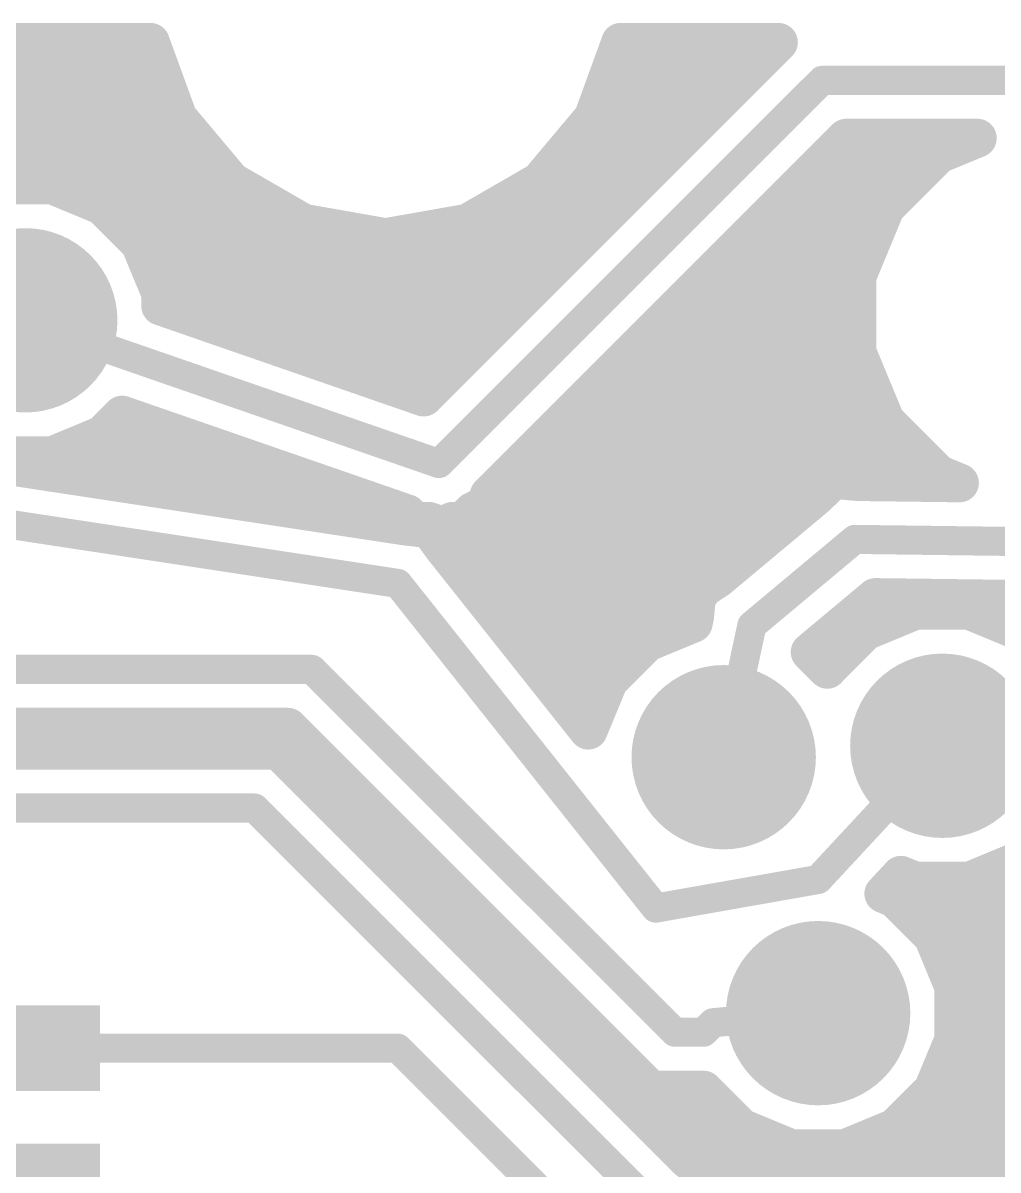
# Model space of a CAD drawing. Extents: x -40.6 to 40.6, y -25.6 to 25.6.
# Drawn here: x -32.63 to -22.42, y 13.56 to 25.57 of the extents above; entities that cross this region are included whole.
import ezdxf

# ---------------------------------------------------------------- set-up
doc = ezdxf.new("R2010")
doc.units = 0
doc.layers.add('1', color=22, linetype='CONTINUOUS')
doc.layers.add('18', color=82, linetype='CONTINUOUS')

# ---------------------------------------------------------------- blocks, each defined once
blk = doc.blocks.new('RECT')
blk.add_solid([(-0.5, -0.5), (0.5, -0.5), (-0.5, 0.5), (0.5, 0.5)])
blk = doc.blocks.new('ROUNDV')
at = {"const_width": 0.5}
blk.add_lwpolyline([(0, -0.25, 1), (0, 0.25, 1), (0, -0.25)], format="xyb", dxfattribs=at)

msp = doc.modelspace()

# ---------------------------------------------------------------- linework, layer by layer
at = {"layer": '1'}
for points, const_width in [([(-38.5318, 25.3659), (-31.2906, 25.3659)], 0.4064), ([(-31.2906, 25.3659), (-31.0033, 24.5765)], 0.4064), ([(-26.6547, 24.5765), (-26.3674, 25.3659)], 0.4064), ([(-26.3674, 25.3659), (-24.7157, 25.3659)], 0.4064), ([(-24.7157, 25.3659), (-24.8626, 25.219)], 0.4064), ([(-38.9094, 25.1968), (-31.2291, 25.1968)], 0.4064), ([(-24.8626, 25.219), (-28.4303, 21.6513)], 0.4064), ([(-26.4289, 25.1968), (-24.8848, 25.1968)], 0.4064), ([(-24.8626, 25.219), (-24.8626, 25.219)], 0.4064), ([(-28.2702, 20.955), (-24.257, 24.9682)], 0.3048), ([(-24.257, 24.9682), (-19.0246, 24.9682)], 0.3048), ([(-37.7338, 24.7904), (-31.0811, 24.7904)], 0.4064), ([(-26.5769, 24.7904), (-25.2912, 24.7904)], 0.4064), ([(-31.0033, 24.5765), (-31.0033, 24.5765)], 0.4064), ([(-31.0033, 24.5765), (-30.4428, 23.9085)], 0.4064), ([(-27.2152, 23.9085), (-26.6547, 24.5765)], 0.4064), ([(-26.6547, 24.5765), (-26.6547, 24.5765)], 0.4064), ([(-37.2705, 24.384), (-30.8418, 24.384)], 0.4064), ([(-27.7435, 20.6252), (-24.0062, 24.3626)], 0.4064), ([(-26.8162, 24.384), (-25.6976, 24.384)], 0.4064), ([(-24.0062, 24.3626), (-22.6337, 24.3626)], 0.4064), ([(-22.6337, 24.3626), (-23.0384, 24.195)], 0.4064), ([(-23.0384, 24.195), (-23.5946, 23.6388)], 0.4064), ([(-37.084, 23.9776), (-30.5008, 23.9776)], 0.4064), ([(-27.1572, 23.9776), (-26.104, 23.9776)], 0.4064), ([(-24.3912, 23.9776), (-23.2558, 23.9776)], 0.4064), ([(-32.3189, 23.8734), (-32.8831, 23.8734)], 0.4064), ([(-31.7975, 23.6575), (-32.3189, 23.8734)], 0.4064), ([(-30.4428, 23.9085), (-30.4428, 23.9085)], 0.4064), ([(-30.4428, 23.9085), (-30.4428, 23.9085)], 0.4064), ([(-30.4428, 23.9085), (-29.6877, 23.4726)], 0.4064), ([(-27.9703, 23.4726), (-27.2152, 23.9085)], 0.4064), ([(-27.2152, 23.9085), (-27.2152, 23.9085)], 0.4064), ([(-31.3985, 23.2585), (-31.7975, 23.6575)], 0.4064), ([(-23.5946, 23.6388), (-23.8956, 22.9121)], 0.4064), ([(-31.7113, 23.5712), (-29.8585, 23.5712)], 0.4064), ([(-29.6877, 23.4726), (-29.6877, 23.4726)], 0.4064), ([(-29.6877, 23.4726), (-28.829, 23.3212)], 0.4064), ([(-28.829, 23.3212), (-27.9703, 23.4726)], 0.4064), ([(-27.9703, 23.4726), (-27.9703, 23.4726)], 0.4064), ([(-27.7995, 23.5712), (-26.5104, 23.5712)], 0.4064), ([(-24.7976, 23.5712), (-23.6226, 23.5712)], 0.4064), ([(-31.1826, 22.7371), (-31.3985, 23.2585)], 0.4064), ([(-28.829, 23.3212), (-28.829, 23.3212)], 0.4064), ([(-31.3597, 23.1648), (-26.9168, 23.1648)], 0.4064), ([(-25.204, 23.1648), (-23.7909, 23.1648)], 0.4064), ([(-23.8956, 22.9121), (-23.8956, 22.1255)], 0.4064), ([(-31.1914, 22.7584), (-27.3232, 22.7584)], 0.4064), ([(-25.6104, 22.7584), (-23.8956, 22.7584)], 0.4064), ([(-31.1826, 22.6046), (-31.1826, 22.7371)], 0.4064), ([(-28.4303, 21.6513), (-31.1826, 22.6046)], 0.4064), ([(-32.601, 22.455), (-28.2702, 20.955)], 0.3048), ([(-30.4532, 22.352), (-27.7296, 22.352)], 0.4064), ([(-26.0168, 22.352), (-23.8956, 22.352)], 0.4064), ([(-23.8956, 22.1255), (-23.5946, 21.3988)], 0.4064), ([(-29.2799, 21.9456), (-28.136, 21.9456)], 0.4064), ([(-26.4232, 21.9456), (-23.8211, 21.9456)], 0.4064), ([(-26.8296, 21.5392), (-23.6527, 21.5392)], 0.4064), ([(-31.7975, 21.2525), (-31.5871, 21.4629)], 0.4064), ([(-31.5871, 21.4629), (-28.6, 20.4283)], 0.4064), ([(-23.5946, 21.3988), (-23.0384, 20.8426)], 0.4064), ([(-32.3189, 21.0366), (-31.7975, 21.2525)], 0.4064), ([(-32.0866, 21.1328), (-30.6339, 21.1328)], 0.4064), ([(-27.236, 21.1328), (-23.3286, 21.1328)], 0.4064), ([(-28.6199, 20.3004), (-32.99, 20.9654)], 0.4064), ([(-32.8831, 21.0366), (-32.3189, 21.0366)], 0.4064), ([(-23.0384, 20.8426), (-22.8206, 20.7524)], 0.4064), ([(-31.4195, 20.7264), (-29.4606, 20.7264)], 0.4064), ([(-27.6424, 20.7264), (-24.2041, 20.7264)], 0.4064), ([(-24.1595, 20.7698), (-24.3227, 20.6109)], 0.4064), ([(-24.1329, 20.7695), (-24.1595, 20.7698)], 0.4064), ([(-24.1125, 20.7865), (-24.1329, 20.7695)], 0.4064), ([(-23.8856, 20.7662), (-24.1125, 20.7865)], 0.4064), ([(-22.8206, 20.7524), (-23.8856, 20.7662)], 0.4064), ([(-27.7801, 20.5198), (-27.7435, 20.6252)], 0.4064), ([(-24.3227, 20.6109), (-25.3534, 19.7494)], 0.4064), ([(-27.914, 20.4547), (-27.7801, 20.5198)], 0.4064), ([(-33.3, 20.4), (-28.7, 19.7)], 0.3048), ([(-28.6, 20.4283), (-28.521, 20.3494)], 0.4064), ([(-28.521, 20.3494), (-28.3721, 20.3494)], 0.4064), ([(-28.3721, 20.3494), (-28.2314, 20.3007)], 0.4064), ([(-28.2314, 20.3007), (-28.131, 20.3494)], 0.4064), ([(-28.131, 20.3494), (-28.0194, 20.3494)], 0.4064), ([(-28.0194, 20.3494), (-27.914, 20.4547)], 0.4064), ([(-28.7488, 20.32), (-28.2872, 20.32)], 0.4064), ([(-28.3817, 20.2731), (-28.6199, 20.3004)], 0.4064), ([(-28.3737, 20.2629), (-28.3817, 20.2731)], 0.4064), ([(-28.3609, 20.261), (-28.3737, 20.2629)], 0.4064), ([(-28.2188, 20.0679), (-28.3609, 20.261)], 0.4064), ([(-28.1915, 20.32), (-24.6707, 20.32)], 0.4064), ([(-23.9166, 20.161), (-24.9934, 19.261)], 0.3048), ([(-16.6116, 20.066), (-23.9166, 20.161)], 0.3048), ([(-26.7066, 18.1636), (-28.2188, 20.0679)], 0.4064), ([(-28.0963, 19.9136), (-25.1569, 19.9136)], 0.4064), ([(-25.3534, 19.7494), (-25.533, 19.6332)], 0.4064), ([(-28.7, 19.7), (-26, 16.3)], 0.3048), ([(-25.533, 19.6332), (-25.5418, 19.5919)], 0.4064), ([(-27.7736, 19.5072), (-25.5794, 19.5072)], 0.4064), ([(-25.5742, 19.5648), (-25.5933, 19.3518)], 0.4064), ([(-25.5418, 19.5919), (-25.5742, 19.5648)], 0.4064), ([(-24.384, 18.9811), (-23.7003, 19.5525)], 0.4064), ([(-23.7545, 19.5072), (-20.214, 19.5072)], 0.4064), ([(-23.7003, 19.5525), (-16.8657, 19.4637)], 0.4064), ([(-23.2821, 19.4184), (-23.8035, 19.2025)], 0.4064), ([(-22.7179, 19.4184), (-23.2821, 19.4184)], 0.4064), ([(-22.1965, 19.2025), (-22.7179, 19.4184)], 0.4064), ([(-25.608, 19.283), (-26.0923, 19.0825)], 0.4064), ([(-25.5933, 19.3518), (-25.608, 19.283)], 0.4064), ([(-24.9934, 19.261), (-25.2078, 18.261)], 0.3048), ([(-23.8035, 19.2025), (-24.2025, 18.8035)], 0.4064), ([(-27.4508, 19.1008), (-26.048, 19.1008)], 0.4064), ([(-26.0923, 19.0825), (-26.4913, 18.6835)], 0.4064), ([(-24.2408, 19.1008), (-23.9051, 19.1008)], 0.4064), ([(-24.2036, 18.8007), (-24.384, 18.9811)], 0.4064), ([(-24.2025, 18.8035), (-24.2036, 18.8007)], 0.4064), ([(-29.6, 18.8), (-35.9, 18.8)], 0.3048), ([(-25.8, 15), (-29.6, 18.8)], 0.3048), ([(-27.1281, 18.6944), (-26.4803, 18.6944)], 0.4064), ([(-26.4913, 18.6835), (-26.7066, 18.1636)], 0.4064), ([(-35.6491, 18.1944), (-29.8508, 18.1944)], 0.4064), ([(-29.8508, 18.1944), (-26.0508, 14.3944)], 0.4064), ([(-26.8054, 18.288), (-26.6551, 18.288)], 0.4064), ([(-25.2078, 18.261), (-25.2888, 17.88)], 0.3048), ([(-29.7856, 18), (-35.4, 18)], 0.3048), ([(-29.9498, 17.9538), (-34.3884, 17.9538)], 0.4064), ([(-29.595, 17.599), (-29.9498, 17.9538)], 0.4064), ([(-27.3304, 15.5448), (-29.7856, 18)], 0.3048), ([(-23, 18), (-24.3, 16.6)], 0.3048), ([(-29.8776, 17.8816), (-29.538, 17.8816)], 0.4064), ([(-29.137, 17.141), (-29.595, 17.599)], 0.4064), ([(-29.4712, 17.4752), (-29.1316, 17.4752)], 0.4064), ([(-30.2006, 17.3482), (-34.1376, 17.3482)], 0.3048), ([(-29.3878, 16.5354), (-30.2006, 17.3482)], 0.3048), ([(-28.8575, 16.8616), (-29.137, 17.141)], 0.4064), ([(-29.0648, 17.0688), (-28.7252, 17.0688)], 0.4064), ([(-25.6572, 13.6612), (-28.8575, 16.8616)], 0.4064), ([(-22.7179, 16.5816), (-22.1965, 16.7975)], 0.4064), ([(-28.6584, 16.6624), (-28.3188, 16.6624)], 0.4064), ([(-23.6124, 16.4505), (-23.4327, 16.644)], 0.4064), ([(-23.4327, 16.644), (-23.2821, 16.5816)], 0.4064), ([(-22.5228, 16.6624), (-19.9316, 16.6624)], 0.4064), ([(-24.3, 16.6), (-26, 16.3)], 0.3048), ([(-23.2821, 16.5816), (-22.7179, 16.5816)], 0.4064), ([(-29.1084, 16.256), (-29.3878, 16.5354)], 0.3048), ([(-23.4965, 16.4025), (-23.6124, 16.4505)], 0.4064), ([(-23.0975, 16.0035), (-23.4965, 16.4025)], 0.4064), ([(-28.252, 16.256), (-27.9124, 16.256)], 0.4064), ([(-23.3501, 16.256), (-19.8848, 16.256)], 0.4064), ([(-29.1084, 16.256), (-25.908, 13.0556)], 0.3048), ([(-22.8816, 15.4821), (-23.0975, 16.0035)], 0.4064), ([(-27.8456, 15.8496), (-27.506, 15.8496)], 0.4064), ([(-23.0338, 15.8496), (-19.531, 15.8496)], 0.4064), ([(-27.4392, 15.4432), (-27.0996, 15.4432)], 0.4064), ([(-26.8224, 15.0368), (-27.3304, 15.5448)], 0.3048), ([(-22.8816, 14.9179), (-22.8816, 15.4821)], 0.4064), ([(-22.8816, 15.4432), (-14.6265, 15.4432)], 0.4064), ([(-24.3, 15.2), (-25.4, 15.1)], 0.3048), ([(-27.0328, 15.0368), (-26.6932, 15.0368)], 0.4064), ([(-25.5524, 13.7668), (-26.8224, 15.0368)], 0.3048), ([(-25.5, 15), (-25.8, 15)], 0.3048), ([(-25.4, 15.1), (-25.5, 15)], 0.3048), ([(-22.8816, 15.0368), (-14.6195, 15.0368)], 0.4064), ([(-23.0975, 14.3965), (-22.8816, 14.9179)], 0.4064), ([(-32.342, 14.7574), (-32.4178, 14.8332)], 0.3048), ([(-32.2834, 14.7574), (-32.342, 14.7574)], 0.3048), ([(-32.2072, 14.8336), (-32.2834, 14.7574)], 0.3048), ([(-29.4894, 14.8336), (-32.2072, 14.8336)], 0.3048), ([(-29.4894, 14.8336), (-29.1592, 14.8336)], 0.3048), ([(-29.1592, 14.8336), (-28.702, 14.8336)], 0.3048), ([(-28.702, 14.8336), (-28.6004, 14.732)], 0.3048), ([(-26.2128, 12.3444), (-28.6004, 14.732)], 0.3048), ([(-26.6264, 14.6304), (-26.2868, 14.6304)], 0.4064), ([(-23.0007, 14.6304), (-14.6126, 14.6304)], 0.4064), ([(-26.0508, 14.3944), (-25.5003, 14.3944)], 0.4064), ([(-25.5003, 14.3944), (-25.1035, 13.9975)], 0.4064), ([(-23.4965, 13.9975), (-23.0975, 14.3965)], 0.4064), ([(-26.22, 14.224), (-25.3299, 14.224)], 0.4064), ([(-23.2701, 14.224), (-14.6056, 14.224)], 0.4064), ([(-25.1035, 13.9975), (-24.5821, 13.7816)], 0.4064), ([(-24.0179, 13.7816), (-23.4965, 13.9975)], 0.4064), ([(-25.8136, 13.8176), (-24.6691, 13.8176)], 0.4064), ([(-24.5821, 13.7816), (-24.0179, 13.7816)], 0.4064), ([(-23.931, 13.8176), (-14.5987, 13.8176)], 0.4064), ([(-19.0023, 13.6612), (-25.6572, 13.6612)], 0.4064), ([(-25.5524, 13.7668), (-19.8374, 13.7668)], 0.3048)]:
    msp.add_lwpolyline(points, dxfattribs=dict(at, const_width=const_width))
for points, const_width in [([(-31.1951, 25.4006, 1), (-31.3861, 25.3312)], 0.2032), ([(-31.2906, 25.2643, 1), (-31.2906, 25.4675)], 0.2032), ([(-26.3674, 25.4675, 1), (-26.3674, 25.2643)], 0.2032), ([(-26.2719, 25.3312, 1), (-26.4629, 25.4006)], 0.2032), ([(-24.6439, 25.2941, 1), (-24.7876, 25.4377)], 0.2032), ([(-24.7157, 25.2643, 1), (-24.7157, 25.4675)], 0.2032), ([(-31.2291, 25.0952, 1), (-31.2291, 25.2984)], 0.2032), ([(-26.4289, 25.2984, 1), (-26.4289, 25.0952)], 0.2032), ([(-24.761, 25.219, 1), (-24.9642, 25.219)], 0.2032), ([(-24.9344, 25.2909, 1), (-24.7908, 25.1472)], 0.2032), ([(-24.7908, 25.1472, 1), (-24.9344, 25.2909)], 0.2032), ([(-24.8848, 25.0952, 1), (-24.8848, 25.2984)], 0.2032), ([(-24.9642, 25.219, 1), (-24.761, 25.219)], 0.2032), ([(-24.257, 25.0444, 1), (-24.257, 24.892)], 0.1524), ([(-24.2031, 24.9143, 1), (-24.3109, 25.0221)], 0.1524), ([(-31.0811, 24.6888, 1), (-31.0811, 24.892)], 0.2032), ([(-26.5769, 24.892, 1), (-26.5769, 24.6888)], 0.2032), ([(-25.2912, 24.6888, 1), (-25.2912, 24.892)], 0.2032), ([(-30.9017, 24.5765, 1), (-31.1049, 24.5765)], 0.2032), ([(-30.9254, 24.6418, 1), (-31.0811, 24.5112)], 0.2032), ([(-26.5531, 24.5765, 1), (-26.7563, 24.5765)], 0.2032), ([(-26.5769, 24.5112, 1), (-26.7325, 24.6418)], 0.2032), ([(-31.1049, 24.5765, 1), (-30.9017, 24.5765)], 0.2032), ([(-31.0988, 24.5417, 1), (-30.9078, 24.6112)], 0.2032), ([(-26.7502, 24.6112, 1), (-26.5592, 24.5417)], 0.2032), ([(-26.7563, 24.5765, 1), (-26.5531, 24.5765)], 0.2032), ([(-30.8418, 24.2824, 1), (-30.8418, 24.4856)], 0.2032), ([(-26.8162, 24.4856, 1), (-26.8162, 24.2824)], 0.2032), ([(-25.6976, 24.2824, 1), (-25.6976, 24.4856)], 0.2032), ([(-24.0062, 24.4642, 1), (-24.0062, 24.261)], 0.2032), ([(-23.9343, 24.2908, 1), (-24.078, 24.4344)], 0.2032), ([(-22.5948, 24.2687, 1), (-22.6726, 24.4565)], 0.2032), ([(-22.6337, 24.261, 1), (-22.6337, 24.4642)], 0.2032), ([(-23.0773, 24.2889, 1), (-22.9995, 24.1011)], 0.2032), ([(-22.9665, 24.1231, 1), (-23.1102, 24.2668)], 0.2032), ([(-30.5008, 23.876, 1), (-30.5008, 24.0792)], 0.2032), ([(-27.1572, 24.0792, 1), (-27.1572, 23.876)], 0.2032), ([(-26.104, 23.876, 1), (-26.104, 24.0792)], 0.2032), ([(-24.3912, 24.0792, 1), (-24.3912, 23.876)], 0.2032), ([(-23.2558, 23.876, 1), (-23.2558, 24.0792)], 0.2032), ([(-32.28, 23.9673, 1), (-32.3577, 23.7795)], 0.2032), ([(-32.3189, 23.7718, 1), (-32.3189, 23.975)], 0.2032), ([(-30.3412, 23.9085, 1), (-30.5444, 23.9085)], 0.2032), ([(-30.4428, 24.0101, 1), (-30.4428, 23.8069)], 0.2032), ([(-30.392, 23.9965, 1), (-30.4936, 23.8205)], 0.2032), ([(-30.5206, 23.8432, 1), (-30.365, 23.9738)], 0.2032), ([(-30.4428, 23.8069, 1), (-30.4428, 24.0101)], 0.2032), ([(-27.2152, 24.0101, 1), (-27.2152, 23.8069)], 0.2032), ([(-27.293, 23.9738, 1), (-27.1374, 23.8432)], 0.2032), ([(-27.1644, 23.8205, 1), (-27.266, 23.9965)], 0.2032), ([(-27.2152, 23.8069, 1), (-27.2152, 24.0101)], 0.2032), ([(-30.5444, 23.9085, 1), (-30.3412, 23.9085)], 0.2032), ([(-31.7257, 23.7293, 1), (-31.8694, 23.5856)], 0.2032), ([(-31.8364, 23.5636, 1), (-31.7587, 23.7513)], 0.2032), ([(-23.6664, 23.7106, 1), (-23.5227, 23.5669)], 0.2032), ([(-23.5007, 23.5999, 1), (-23.6885, 23.6777)], 0.2032), ([(-31.7113, 23.6728, 1), (-31.7113, 23.4696)], 0.2032), ([(-29.8585, 23.4696, 1), (-29.8585, 23.6728)], 0.2032), ([(-29.6877, 23.5742, 1), (-29.6877, 23.371)], 0.2032), ([(-29.67, 23.5726, 1), (-29.7053, 23.3725)], 0.2032), ([(-29.6877, 23.371, 1), (-29.6877, 23.5742)], 0.2032), ([(-27.9703, 23.5742, 1), (-27.9703, 23.371)], 0.2032), ([(-27.9527, 23.3725, 1), (-27.988, 23.5726)], 0.2032), ([(-27.9703, 23.371, 1), (-27.9703, 23.5742)], 0.2032), ([(-27.7995, 23.6728, 1), (-27.7995, 23.4696)], 0.2032), ([(-26.5104, 23.4696, 1), (-26.5104, 23.6728)], 0.2032), ([(-24.7976, 23.6728, 1), (-24.7976, 23.4696)], 0.2032), ([(-23.6226, 23.4696, 1), (-23.6226, 23.6728)], 0.2032), ([(-29.7385, 23.3846, 1), (-29.6369, 23.5606)], 0.2032), ([(-28.0211, 23.5606, 1), (-27.9195, 23.3846)], 0.2032), ([(-31.3047, 23.2973, 1), (-31.4924, 23.2196)], 0.2032), ([(-31.4704, 23.1866, 1), (-31.3267, 23.3303)], 0.2032), ([(-28.829, 23.4228, 1), (-28.829, 23.2196)], 0.2032), ([(-28.8466, 23.4212, 1), (-28.8114, 23.2211)], 0.2032), ([(-28.8466, 23.2211, 1), (-28.8114, 23.4212)], 0.2032), ([(-28.829, 23.2196, 1), (-28.829, 23.4228)], 0.2032), ([(-31.3597, 23.2664, 1), (-31.3597, 23.0632)], 0.2032), ([(-26.9168, 23.0632, 1), (-26.9168, 23.2664)], 0.2032), ([(-25.204, 23.2664, 1), (-25.204, 23.0632)], 0.2032), ([(-23.7909, 23.0632, 1), (-23.7909, 23.2664)], 0.2032), ([(-23.794, 22.9121, 1), (-23.9972, 22.9121)], 0.2032), ([(-31.1914, 22.86, 1), (-31.1914, 22.6568)], 0.2032), ([(-27.3232, 22.6568, 1), (-27.3232, 22.86)], 0.2032), ([(-25.6104, 22.86, 1), (-25.6104, 22.6568)], 0.2032), ([(-23.9895, 22.951, 1), (-23.8017, 22.8732)], 0.2032), ([(-23.8956, 22.6568, 1), (-23.8956, 22.86)], 0.2032), ([(-31.081, 22.7371, 1), (-31.2842, 22.7371)], 0.2032), ([(-31.2765, 22.6983, 1), (-31.0887, 22.776)], 0.2032), ([(-31.1493, 22.7006, 1), (-31.2159, 22.5086)], 0.2032), ([(-31.2842, 22.6046, 1), (-31.081, 22.6046)], 0.2032), ([(-32.5761, 22.527, 1), (-32.6259, 22.383)], 0.1524), ([(-30.4532, 22.4536, 1), (-30.4532, 22.2504)], 0.2032), ([(-27.7296, 22.2504, 1), (-27.7296, 22.4536)], 0.2032), ([(-26.0168, 22.4536, 1), (-26.0168, 22.2504)], 0.2032), ([(-23.8956, 22.2504, 1), (-23.8956, 22.4536)], 0.2032), ([(-23.8017, 22.1644, 1), (-23.9895, 22.0866)], 0.2032), ([(-23.9972, 22.1255, 1), (-23.794, 22.1255)], 0.2032), ([(-29.2799, 22.0472, 1), (-29.2799, 21.844)], 0.2032), ([(-28.136, 21.844, 1), (-28.136, 22.0472)], 0.2032), ([(-26.4232, 22.0472, 1), (-26.4232, 21.844)], 0.2032), ([(-23.8211, 21.844, 1), (-23.8211, 22.0472)], 0.2032), ([(-28.5021, 21.7232, 1), (-28.3585, 21.5795)], 0.2032), ([(-28.4636, 21.5553, 1), (-28.397, 21.7473)], 0.2032), ([(-26.8296, 21.6408, 1), (-26.8296, 21.4376)], 0.2032), ([(-23.6527, 21.4376, 1), (-23.6527, 21.6408)], 0.2032), ([(-31.5539, 21.559, 1), (-31.6204, 21.3669)], 0.2032), ([(-31.5153, 21.3911, 1), (-31.659, 21.5348)], 0.2032), ([(-23.5227, 21.4706, 1), (-23.6664, 21.327)], 0.2032), ([(-23.6885, 21.3599, 1), (-23.5007, 21.4377)], 0.2032), ([(-31.8694, 21.3244, 1), (-31.7257, 21.1807)], 0.2032), ([(-31.7587, 21.1587, 1), (-31.8364, 21.3464)], 0.2032), ([(-32.0866, 21.2344, 1), (-32.0866, 21.0312)], 0.2032), ([(-30.6339, 21.0312, 1), (-30.6339, 21.2344)], 0.2032), ([(-27.236, 21.2344, 1), (-27.236, 21.0312)], 0.2032), ([(-23.3286, 21.0312, 1), (-23.3286, 21.2344)], 0.2032), ([(-32.3577, 21.1305, 1), (-32.28, 20.9427)], 0.2032), ([(-32.3189, 20.935, 1), (-32.3189, 21.1382)], 0.2032), ([(-28.3241, 21.0089, 1), (-28.2163, 20.9011)], 0.1524), ([(-28.2951, 20.883, 1), (-28.2453, 21.027)], 0.1524), ([(-22.9995, 20.9365, 1), (-23.0773, 20.7487)], 0.2032), ([(-31.4195, 20.828, 1), (-31.4195, 20.6248)], 0.2032), ([(-29.4606, 20.6248, 1), (-29.4606, 20.828)], 0.2032), ([(-27.6424, 20.828, 1), (-27.6424, 20.6248)], 0.2032), ([(-24.1582, 20.8714, 1), (-24.1609, 20.6682)], 0.2032), ([(-24.1981, 20.8474, 1), (-24.0678, 20.6915)], 0.2032), ([(-24.0886, 20.697, 1), (-24.2305, 20.8426)], 0.2032), ([(-24.1034, 20.8877, 1), (-24.1216, 20.6853)], 0.2032), ([(-24.2041, 20.6248, 1), (-24.2041, 20.828)], 0.2032), ([(-24.0473, 20.7086, 1), (-24.1777, 20.8645)], 0.2032), ([(-24.1343, 20.6679, 1), (-24.1316, 20.8711)], 0.2032), ([(-23.8843, 20.8678, 1), (-23.8869, 20.6647)], 0.2032), ([(-23.8947, 20.665, 1), (-23.8766, 20.8674)], 0.2032), ([(-23.1102, 20.7708, 1), (-22.9665, 20.9145)], 0.2032), ([(-22.8595, 20.6585, 1), (-22.7817, 20.8463)], 0.2032), ([(-22.8219, 20.6508, 1), (-22.8193, 20.854)], 0.2032), ([(-27.8154, 20.6971, 1), (-27.6717, 20.5534)], 0.2032), ([(-27.6475, 20.592, 1), (-27.8395, 20.6585)], 0.2032), ([(-24.3936, 20.6836, 1), (-24.2518, 20.5381)], 0.2032), ([(-24.2575, 20.5329, 1), (-24.3878, 20.6888)], 0.2032), ([(-27.7357, 20.4284, 1), (-27.8244, 20.6112)], 0.2032), ([(-28.5281, 20.5002, 1), (-28.6718, 20.3565)], 0.2032), ([(-28.6332, 20.3323, 1), (-28.5667, 20.5243)], 0.2032), ([(-28.521, 20.451, 1), (-28.521, 20.2478)], 0.2032), ([(-28.3388, 20.4454, 1), (-28.4054, 20.2534)], 0.2032), ([(-28.3721, 20.2478, 1), (-28.3721, 20.451)], 0.2032), ([(-28.131, 20.451, 1), (-28.131, 20.2478)], 0.2032), ([(-28.0866, 20.258, 1), (-28.1753, 20.4408)], 0.2032), ([(-28.0194, 20.2478, 1), (-28.0194, 20.451)], 0.2032), ([(-27.9584, 20.5461, 1), (-27.8697, 20.3633)], 0.2032), ([(-27.8422, 20.3829, 1), (-27.9859, 20.5266)], 0.2032), ([(-27.8761, 20.553, 1), (-27.684, 20.4865)], 0.2032), ([(-28.7488, 20.4216, 1), (-28.7488, 20.2184)], 0.2032), ([(-28.6083, 20.4013, 1), (-28.6315, 20.1994)], 0.2032), ([(-28.6352, 20.1999, 1), (-28.6046, 20.4008)], 0.2032), ([(-28.5929, 20.2776, 1), (-28.4492, 20.4212)], 0.2032), ([(-28.3022, 20.3362, 1), (-28.4613, 20.2099)], 0.2032), ([(-28.3584, 20.3634, 1), (-28.389, 20.1625)], 0.2032), ([(-28.2791, 20.3212, 1), (-28.4427, 20.2007)], 0.2032), ([(-28.4533, 20.1997, 1), (-28.2941, 20.3261)], 0.2032), ([(-28.3933, 20.1721, 1), (-28.3702, 20.374)], 0.2032), ([(-28.3762, 20.1605, 1), (-28.3456, 20.3614)], 0.2032), ([(-28.2757, 20.3921, 1), (-28.187, 20.2093)], 0.2032), ([(-28.1915, 20.4216, 1), (-28.1915, 20.2184)], 0.2032), ([(-28.2872, 20.2184, 1), (-28.2872, 20.4216)], 0.2032), ([(-28.2646, 20.2047, 1), (-28.1981, 20.3967)], 0.2032), ([(-28.0912, 20.4212, 1), (-27.9475, 20.2776)], 0.2032), ([(-24.6707, 20.2184, 1), (-24.6707, 20.4216)], 0.2032), ([(-23.9156, 20.2372, 1), (-23.9176, 20.0848)], 0.1524), ([(-23.8677, 20.1025, 1), (-23.9655, 20.2195)], 0.1524), ([(-28.1393, 20.1311, 1), (-28.2984, 20.0047)], 0.2032), ([(-28.3006, 20.0077, 1), (-28.137, 20.1281)], 0.2032), ([(-28.0963, 20.0152, 1), (-28.0963, 19.812)], 0.2032), ([(-25.1569, 19.812, 1), (-25.1569, 20.0152)], 0.2032), ([(-25.2982, 19.6641, 1), (-25.4086, 19.8347)], 0.2032), ([(-28.6403, 19.7474, 1), (-28.7597, 19.6526)], 0.1524), ([(-28.7115, 19.6247, 1), (-28.6885, 19.7753)], 0.1524), ([(-25.5881, 19.7185, 1), (-25.4778, 19.5479)], 0.2032), ([(-25.4336, 19.6119, 1), (-25.6323, 19.6545)], 0.2032), ([(-25.4185, 19.8273, 1), (-25.2882, 19.6714)], 0.2032), ([(-27.7736, 19.6088, 1), (-27.7736, 19.4056)], 0.2032), ([(-25.6394, 19.6428, 1), (-25.5091, 19.4868)], 0.2032), ([(-25.473, 19.5557, 1), (-25.6754, 19.5738)], 0.2032), ([(-25.6412, 19.6132, 1), (-25.4425, 19.5706)], 0.2032), ([(-25.4767, 19.5139, 1), (-25.607, 19.6699)], 0.2032), ([(-25.5794, 19.4056, 1), (-25.5794, 19.6088)], 0.2032), ([(-23.7545, 19.6088, 1), (-23.7545, 19.4056)], 0.2032), ([(-23.6989, 19.6541, 1), (-23.7016, 19.4509)], 0.2032), ([(-23.6351, 19.4746, 1), (-23.7654, 19.6305)], 0.2032), ([(-23.2821, 19.52, 1), (-23.2821, 19.3168)], 0.2032), ([(-23.2433, 19.3245, 1), (-23.321, 19.5123)], 0.2032), ([(-22.679, 19.5123, 1), (-22.7567, 19.3245)], 0.2032), ([(-22.7179, 19.3168, 1), (-22.7179, 19.52)], 0.2032), ([(-25.6945, 19.3608, 1), (-25.4921, 19.3427)], 0.2032), ([(-25.494, 19.3305, 1), (-25.6926, 19.3731)], 0.2032), ([(-25.5692, 19.1892, 1), (-25.6469, 19.3769)], 0.2032), ([(-25.7074, 19.3043, 1), (-25.5087, 19.2617)], 0.2032), ([(-25.0423, 19.3195, 1), (-24.9445, 19.2025)], 0.1524), ([(-24.9189, 19.245, 1), (-25.0679, 19.277)], 0.1524), ([(-23.8423, 19.2963, 1), (-23.7646, 19.1086)], 0.2032), ([(-23.7316, 19.1306, 1), (-23.8753, 19.2743)], 0.2032), ([(-27.4508, 19.2024, 1), (-27.4508, 18.9992)], 0.2032), ([(-26.1311, 19.1763, 1), (-26.0534, 18.9886)], 0.2032), ([(-26.0204, 19.0106, 1), (-26.1641, 19.1543)], 0.2032), ([(-26.048, 18.9992, 1), (-26.048, 19.2024)], 0.2032), ([(-24.2408, 19.2024, 1), (-24.2408, 18.9992)], 0.2032), ([(-23.9051, 18.9992, 1), (-23.9051, 19.2024)], 0.2032), ([(-24.3121, 19.0529, 1), (-24.4558, 18.9092)], 0.2032), ([(-24.4491, 19.059, 1), (-24.3188, 18.9031)], 0.2032), ([(-24.1086, 18.7646, 1), (-24.2964, 18.8423)], 0.2032), ([(-29.5461, 18.8539, 1), (-29.6539, 18.7461)], 0.1524), ([(-29.6, 18.7238, 1), (-29.6, 18.8762)], 0.1524), ([(-27.1281, 18.796, 1), (-27.1281, 18.5928)], 0.2032), ([(-26.3974, 18.6446, 1), (-26.5851, 18.7223)], 0.2032), ([(-26.4803, 18.5928, 1), (-26.4803, 18.796)], 0.2032), ([(-24.2975, 18.8395, 1), (-24.1097, 18.7619)], 0.2032), ([(-24.2743, 18.8753, 1), (-24.1306, 18.7316)], 0.2032), ([(-24.2754, 18.7289, 1), (-24.1318, 18.8726)], 0.2032), ([(-26.5631, 18.7553, 1), (-26.4194, 18.6116)], 0.2032), ([(-29.779, 18.2662, 1), (-29.9227, 18.1226)], 0.2032), ([(-29.8508, 18.0928, 1), (-29.8508, 18.296)], 0.2032), ([(-26.8054, 18.3896, 1), (-26.8054, 18.1864)], 0.2032), ([(-26.6551, 18.1864, 1), (-26.6551, 18.3896)], 0.2032), ([(-25.1333, 18.2452, 1), (-25.2823, 18.2768)], 0.1524), ([(-26.8005, 18.2025, 1), (-26.6127, 18.1247)], 0.2032), ([(-26.7862, 18.1004, 1), (-26.627, 18.2268)], 0.2032), ([(-25.2823, 18.277, 1), (-25.1333, 18.245)], 0.1524), ([(-29.8779, 18.0256, 1), (-30.0216, 17.882)], 0.2032), ([(-29.9498, 17.8522, 1), (-29.9498, 18.0554)], 0.2032), ([(-29.7317, 18.0539, 1), (-29.8395, 17.9461)], 0.1524), ([(-29.7856, 17.9238, 1), (-29.7856, 18.0762)], 0.1524), ([(-22.9442, 17.9481, 1), (-23.0558, 18.0519)], 0.1524), ([(-29.8776, 17.9832, 1), (-29.8776, 17.78)], 0.2032), ([(-29.538, 17.78, 1), (-29.538, 17.9832)], 0.2032), ([(-25.3633, 17.8958, 1), (-25.2143, 17.8642)], 0.1524), ([(-29.5232, 17.6709, 1), (-29.6668, 17.5272)], 0.2032), ([(-29.6668, 17.5272, 1), (-29.5232, 17.6709)], 0.2032), ([(-29.4712, 17.5768, 1), (-29.4712, 17.3736)], 0.2032), ([(-29.1316, 17.3736, 1), (-29.1316, 17.5768)], 0.2032), ([(-30.1467, 17.4021, 1), (-30.2545, 17.2943)], 0.1524), ([(-30.2006, 17.272, 1), (-30.2006, 17.4244)], 0.1524), ([(-29.0651, 17.2128, 1), (-29.2088, 17.0692)], 0.2032), ([(-29.2088, 17.0692, 1), (-29.0651, 17.2128)], 0.2032), ([(-29.0648, 17.1704, 1), (-29.0648, 16.9672)], 0.2032), ([(-28.7252, 16.9672, 1), (-28.7252, 17.1704)], 0.2032), ([(-28.7857, 16.9334, 1), (-28.9294, 16.7898)], 0.2032), ([(-28.9294, 16.7898, 1), (-28.7857, 16.9334)], 0.2032), ([(-28.6584, 16.764, 1), (-28.6584, 16.5608)], 0.2032), ([(-28.3188, 16.5608, 1), (-28.3188, 16.764)], 0.2032), ([(-23.3939, 16.7378, 1), (-23.4716, 16.5501)], 0.2032), ([(-23.3583, 16.5748, 1), (-23.5072, 16.7131)], 0.2032), ([(-22.5228, 16.764, 1), (-22.5228, 16.5608)], 0.2032), ([(-24.3558, 16.6519, 1), (-24.2442, 16.5481)], 0.1524), ([(-24.2868, 16.525, 1), (-24.3132, 16.675)], 0.1524), ([(-23.2821, 16.6832, 1), (-23.2821, 16.48)], 0.2032), ([(-23.321, 16.4877, 1), (-23.2433, 16.6755)], 0.2032), ([(-22.7567, 16.6755, 1), (-22.679, 16.4877)], 0.2032), ([(-22.7179, 16.48, 1), (-22.7179, 16.6832)], 0.2032), ([(-29.3339, 16.5893, 1), (-29.4417, 16.4815)], 0.1524), ([(-29.4417, 16.4815, 1), (-29.3339, 16.5893)], 0.1524), ([(-23.6869, 16.5196, 1), (-23.538, 16.3813)], 0.2032), ([(-23.5736, 16.5443, 1), (-23.6513, 16.3566)], 0.2032), ([(-23.4247, 16.4743, 1), (-23.5684, 16.3306)], 0.2032), ([(-23.5354, 16.3086, 1), (-23.4577, 16.4963)], 0.2032), ([(-28.252, 16.3576, 1), (-28.252, 16.1544)], 0.2032), ([(-27.9124, 16.1544, 1), (-27.9124, 16.3576)], 0.2032), ([(-23.3501, 16.3576, 1), (-23.3501, 16.1544)], 0.2032), ([(-29.0545, 16.3099, 1), (-29.1623, 16.2021)], 0.1524), ([(-29.1623, 16.2021, 1), (-29.0545, 16.3099)], 0.1524), ([(-26.0132, 16.375, 1), (-25.9868, 16.225)], 0.1524), ([(-26.0597, 16.2526, 1), (-25.9403, 16.3474)], 0.1524), ([(-23.0037, 16.0423, 1), (-23.1914, 15.9646)], 0.2032), ([(-23.1694, 15.9316, 1), (-23.0257, 16.0753)], 0.2032), ([(-27.8456, 15.9512, 1), (-27.8456, 15.748)], 0.2032), ([(-27.506, 15.748, 1), (-27.506, 15.9512)], 0.2032), ([(-23.0338, 15.9512, 1), (-23.0338, 15.748)], 0.2032), ([(-27.4392, 15.5448, 1), (-27.4392, 15.3416)], 0.2032), ([(-27.2765, 15.5987, 1), (-27.3843, 15.4909)], 0.1524), ([(-27.3843, 15.4909, 1), (-27.2765, 15.5987)], 0.1524), ([(-27.0996, 15.3416, 1), (-27.0996, 15.5448)], 0.2032), ([(-22.78, 15.4821, 1), (-22.9832, 15.4821)], 0.2032), ([(-22.8816, 15.5448, 1), (-22.8816, 15.3416)], 0.2032), ([(-22.9755, 15.4433, 1), (-22.7877, 15.521)], 0.2032), ([(-24.2931, 15.1241, 1), (-24.3069, 15.2759)], 0.1524), ([(-27.0328, 15.1384, 1), (-27.0328, 14.9352)], 0.2032), ([(-26.7685, 15.0907, 1), (-26.8763, 14.9829)], 0.1524), ([(-26.8763, 14.9829, 1), (-26.7685, 15.0907)], 0.1524), ([(-26.6932, 14.9352, 1), (-26.6932, 15.1384)], 0.2032), ([(-25.8, 15.0762, 1), (-25.8, 14.9238)], 0.1524), ([(-25.5, 14.9238, 1), (-25.5, 15.0762)], 0.1524), ([(-25.4069, 15.1759, 1), (-25.3931, 15.0241)], 0.1524), ([(-25.3461, 15.0461, 1), (-25.4539, 15.1539)], 0.1524), ([(-22.8816, 15.1384, 1), (-22.8816, 14.9352)], 0.2032), ([(-25.8539, 14.9461, 1), (-25.7461, 15.0539)], 0.1524), ([(-25.5539, 15.0539, 1), (-25.4461, 14.9461)], 0.1524), ([(-22.9832, 14.9179, 1), (-22.78, 14.9179)], 0.2032), ([(-22.7877, 14.879, 1), (-22.9755, 14.9567)], 0.2032), ([(-32.3639, 14.8871, 1), (-32.4717, 14.7793)], 0.1524), ([(-32.342, 14.8336, 1), (-32.342, 14.6812)], 0.1524), ([(-32.2072, 14.9098, 1), (-32.2072, 14.7574)], 0.1524), ([(-32.2834, 14.6812, 1), (-32.2834, 14.8336)], 0.1524), ([(-32.1533, 14.7797, 1), (-32.2611, 14.8875)], 0.1524), ([(-29.4894, 14.9098, 1), (-29.4894, 14.7574)], 0.1524), ([(-29.4894, 14.7574, 1), (-29.4894, 14.9098)], 0.1524), ([(-29.1592, 14.9098, 1), (-29.1592, 14.7574)], 0.1524), ([(-29.1592, 14.7574, 1), (-29.1592, 14.9098)], 0.1524), ([(-28.6481, 14.8875, 1), (-28.7559, 14.7797)], 0.1524), ([(-28.702, 14.7574, 1), (-28.702, 14.9098)], 0.1524), ([(-32.3959, 14.7035, 1), (-32.2881, 14.8113)], 0.1524), ([(-32.3373, 14.8113, 1), (-32.2295, 14.7035)], 0.1524), ([(-28.5465, 14.7859, 1), (-28.6543, 14.6781)], 0.1524), ([(-28.6543, 14.6781, 1), (-28.5465, 14.7859)], 0.1524), ([(-26.6264, 14.732, 1), (-26.6264, 14.5288)], 0.2032), ([(-26.2868, 14.5288, 1), (-26.2868, 14.732)], 0.2032), ([(-23.0007, 14.732, 1), (-23.0007, 14.5288)], 0.2032), ([(-26.0508, 14.496, 1), (-26.0508, 14.2928)], 0.2032), ([(-26.1227, 14.3226, 1), (-25.979, 14.4662)], 0.2032), ([(-25.4285, 14.4662, 1), (-25.5722, 14.3226)], 0.2032), ([(-25.5003, 14.2928, 1), (-25.5003, 14.496)], 0.2032), ([(-23.1914, 14.4354, 1), (-23.0037, 14.3577)], 0.2032), ([(-23.0257, 14.3247, 1), (-23.1694, 14.4684)], 0.2032), ([(-26.22, 14.3256, 1), (-26.22, 14.1224)], 0.2032), ([(-25.3299, 14.1224, 1), (-25.3299, 14.3256)], 0.2032), ([(-23.2701, 14.3256, 1), (-23.2701, 14.1224)], 0.2032), ([(-25.0646, 14.0914, 1), (-25.1423, 13.9037)], 0.2032), ([(-23.4577, 13.9037, 1), (-23.5354, 14.0914)], 0.2032), ([(-25.1753, 13.9257, 1), (-25.0316, 14.0694)], 0.2032), ([(-23.5684, 14.0694, 1), (-23.4247, 13.9257)], 0.2032), ([(-25.8136, 13.9192, 1), (-25.8136, 13.716)], 0.2032), ([(-24.5821, 13.8832, 1), (-24.5821, 13.68)], 0.2032), ([(-24.6691, 13.716, 1), (-24.6691, 13.9192)], 0.2032), ([(-24.621, 13.6877, 1), (-24.5433, 13.8755)], 0.2032), ([(-24.0567, 13.8755, 1), (-23.979, 13.6877)], 0.2032), ([(-23.931, 13.9192, 1), (-23.931, 13.716)], 0.2032), ([(-24.0179, 13.68, 1), (-24.0179, 13.8832)], 0.2032), ([(-25.6572, 13.7628, 1), (-25.6572, 13.5596)], 0.2032), ([(-25.729, 13.5894, 1), (-25.5853, 13.733)], 0.2032), ([(-25.5524, 13.843, 1), (-25.5524, 13.6906)], 0.1524), ([(-25.6063, 13.7129, 1), (-25.4985, 13.8207)], 0.1524)]:
    msp.add_lwpolyline(points, format="xyb", dxfattribs=dict(at, const_width=const_width))

# ---------------------------------------------------------------- block references
at = {"layer": '1', "xscale": 1.2, "yscale": 0.9, "rotation": 180}
for p in [(-32.4178, 14.8332), (-32.4178, 13.3832)]:
    msp.add_blockref('RECT', p, dxfattribs=at)
at = {"layer": '18', "xscale": 1.9304, "yscale": 1.9304}
for p in [(-32.601, 22.455), (-23, 18), (-25.2888, 17.88), (-24.3, 15.2)]:
    msp.add_blockref('ROUNDV', p, dxfattribs=at)

doc.saveas('drawing.dxf')
